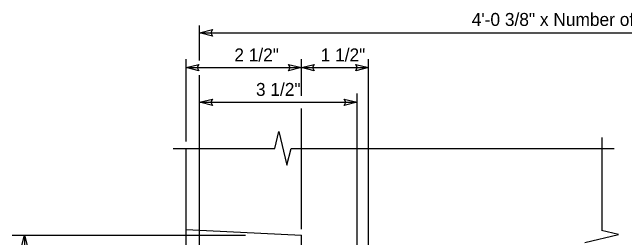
# Model space of a CAD drawing. Extents: x 1072 to 1108.3, y 1000 to 1022.
# Drawn here: x 1094.44 to 1101.07, y 1015.28 to 1017.71 of the extents above; entities that cross this region are included whole.
import ezdxf

# ---------------------------------------------------------------- set-up
doc = ezdxf.new("R2010")
doc.units = 0
for name, color, linetype in [('01-Slab', 7, 'Continuous'), ('03-Dimensions', 7, 'Continuous'), ('S_PL_Dimens_PR', 7, 'Continuous')]:
    doc.layers.add(name, color=color, linetype=linetype)

msp = doc.modelspace()

# ---------------------------------------------------------------- linework, layer by layer
at = {"layer": '01-Slab'}
for p, q in [((1096.3218, 1013.7422), (1096.3218, 1016.2411)), ((1096.3218, 1015.3654), (1097.5704, 1015.3036)), ((1097.5704, 1013.992), (1097.5704, 1015.3036))]:
    msp.add_line(p, q, dxfattribs=at)
at = {"layer": '03-Dimensions'}
for p, q in [((1096.4671, 1017.1912), (1096.4671, 1017.5692)), ((1096.4671, 1017.4905), (1106.1758, 1017.4905)), ((1096.3218, 1016.3148), (1096.3218, 1017.2065)), ((1097.5704, 1016.8098), (1097.5704, 1017.2065)), ((1098.2988, 1014.7207), (1098.2988, 1017.2065)), ((1096.3218, 1017.1142), (1097.5704, 1017.1142)), ((1097.5704, 1017.1142), (1098.2988, 1017.1142)), ((1096.4671, 1014.0123), (1096.4671, 1017.0327)), ((1098.1738, 1014.719), (1098.1738, 1016.8359)), ((1096.4671, 1016.7395), (1098.1738, 1016.7395)), ((1097.5704, 1015.3698), (1097.5704, 1016.6708)), ((1097.2838, 1016.2411), (1097.3275, 1016.4234)), ((1097.3275, 1016.4234), (1097.4148, 1016.0587)), ((1100.8255, 1015.3543), (1100.8255, 1016.3607)), ((1096.1842, 1016.2411), (1097.2838, 1016.2411)), ((1097.4148, 1016.0587), (1097.4584, 1016.2411)), ((1097.4584, 1016.2411), (1100.9571, 1016.2411)), ((1100.6395, 1015.2242), (1101.0042, 1015.3116)), ((1101.0042, 1015.3116), (1100.8218, 1015.3552)), ((1094.4405, 1015.3036), (1096.9652, 1015.3036)), ((1094.5725, 1015.3036), (1094.5725, 1012.1809))]:
    msp.add_line(p, q, dxfattribs=at)
at = {"layer": 'S_PL_Dimens_PR'}
for points in [[(1096.4671, 1017.4905), (1096.6071, 1017.5255), (1096.5896, 1017.4905), (1096.6071, 1017.4555)], [(1096.3218, 1017.1142), (1096.4618, 1017.1492), (1096.4443, 1017.1142), (1096.4618, 1017.0792)], [(1097.5704, 1017.1142), (1097.4304, 1017.0792), (1097.4479, 1017.1142), (1097.4304, 1017.1492)], [(1097.5704, 1017.1142), (1097.7104, 1017.1492), (1097.6929, 1017.1142), (1097.7104, 1017.0792)], [(1098.2988, 1017.1142), (1098.1588, 1017.0792), (1098.1763, 1017.1142), (1098.1588, 1017.1492)], [(1096.4671, 1016.7395), (1096.6071, 1016.7745), (1096.5896, 1016.7395), (1096.6071, 1016.7045)], [(1098.1738, 1016.7395), (1098.0338, 1016.7045), (1098.0513, 1016.7395), (1098.0338, 1016.7745)], [(1094.5725, 1015.3036), (1094.6075, 1015.1636), (1094.5725, 1015.1811), (1094.5375, 1015.1636)]]:
    msp.add_lwpolyline(points, close=True, dxfattribs=at)

# ---------------------------------------------------------------- texts
at = {"layer": '03-Dimensions'}
for s, height, p in [('4\'-0 3/8" x Number of Beams', 0.140167, (1099.4151, 1017.5649)), ('2 1/2"', 0.13992, (1096.845, 1017.1815)), ('1 1/2"', 0.13992, (1097.7799, 1017.1815)), ('3 1/2"', 0.13992, (1097.0791, 1016.8091))]:
    msp.add_text(s, height=height, dxfattribs=at).set_placement(p)

doc.saveas('drawing.dxf')
